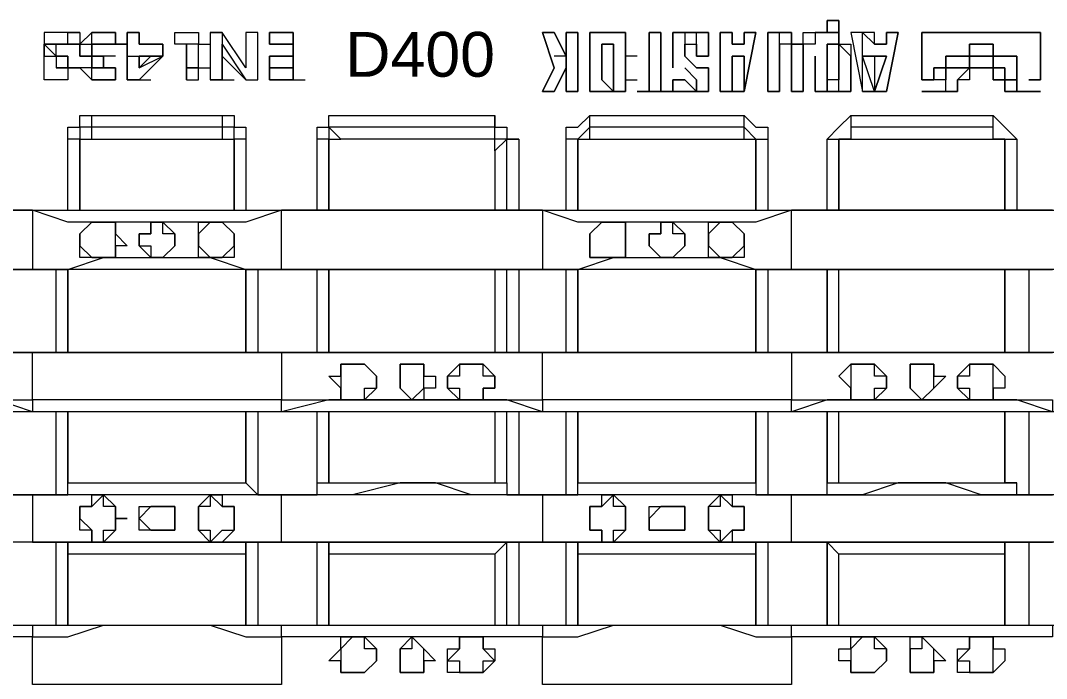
# Model space of a CAD drawing. Header units: millimetres. Extents: x 4241 to 6572, y 870 to 1291.
# Drawn here: x 4921.991 to 4925.653, y 918.179 to 920.528 of the extents above; entities that cross this region are included whole.
import ezdxf

# ---------------------------------------------------------------- set-up
doc = ezdxf.new("R2010")
doc.units = ezdxf.units.MM
doc.layers.add('PDF _Aquastok Объекты', color=7, linetype='Continuous')
doc.layers.add('PDF _Текст', color=7, linetype='Continuous')
doc.styles.add('PDF Arial', font='arial.ttf')

msp = doc.modelspace()

# ---------------------------------------------------------------- linework, layer by layer
at = {"layer": 'PDF _Aquastok Объекты', "lineweight": 20}
for points in [[(4924.8697, 920.4858), (4924.8697, 920.5281), (4924.8697, 920.4858)], [(4924.8697, 920.5281), (4924.912, 920.5281), (4924.8697, 920.5281)], [(4924.912, 920.5281), (4924.912, 920.4858), (4924.912, 920.5281)], [(4922.245, 920.3588), (4922.2873, 920.3588), (4922.245, 920.3588), (4922.2026, 920.3588), (4922.245, 920.3164), (4922.2873, 920.3164), (4922.3296, 920.3164), (4922.3296, 920.3588), (4922.3296, 920.3164), (4922.2873, 920.3164), (4922.245, 920.3164), (4922.245, 920.3588), (4922.245, 920.4011), (4922.2026, 920.4011), (4922.2026, 920.4434), (4922.245, 920.4434), (4922.245, 920.4858), (4922.2873, 920.4858), (4922.3296, 920.4858), (4922.3296, 920.4434), (4922.372, 920.4434), (4922.372, 920.4858), (4922.4143, 920.4858), (4922.4143, 920.4434), (4922.499, 920.4434), (4922.4143, 920.4434), (4922.4143, 920.4858), (4922.372, 920.4858), (4922.372, 920.4434), (4922.3296, 920.4434), (4922.3296, 920.4858), (4922.2873, 920.4858), (4922.245, 920.4858), (4922.2026, 920.4434), (4922.1603, 920.4434), (4922.1603, 920.4858), (4922.1179, 920.4858), (4922.0756, 920.4858), (4922.0756, 920.4434), (4922.0756, 920.4011), (4922.1179, 920.4011), (4922.1179, 920.4434)], [(4922.2026, 920.4858), (4922.2026, 920.4434), (4922.1603, 920.4434), (4922.2026, 920.4434), (4922.2026, 920.4011), (4922.245, 920.4011), (4922.245, 920.3588), (4922.2026, 920.3588), (4922.1603, 920.3588), (4922.1179, 920.3588), (4922.1603, 920.3588), (4922.1603, 920.3164), (4922.1179, 920.3164), (4922.0756, 920.3164), (4922.0756, 920.3588), (4922.0756, 920.4011), (4922.0756, 920.4434)], [(4922.1603, 920.4858), (4922.2026, 920.4858), (4922.1603, 920.4858), (4922.1179, 920.4858), (4922.0756, 920.4858), (4922.0756, 920.4434), (4922.1179, 920.4434), (4922.0756, 920.4434), (4922.1179, 920.4011), (4922.1603, 920.4011), (4922.1179, 920.4011), (4922.1179, 920.3588), (4922.1603, 920.3588), (4922.2026, 920.3588), (4922.1603, 920.3588), (4922.1603, 920.3164), (4922.1179, 920.3164), (4922.0756, 920.3164), (4922.0756, 920.3588), (4922.0756, 920.4011)], [(4922.4143, 920.4858), (4922.4143, 920.4858)], [(4922.5836, 920.4434), (4922.5413, 920.4434), (4922.5413, 920.4858), (4922.626, 920.4858), (4922.626, 920.4434), (4922.6683, 920.4434)], [(4922.7106, 920.4434), (4922.7106, 920.4011), (4922.7953, 920.3164), (4922.8376, 920.3164), (4922.8376, 920.4858), (4922.7953, 920.4858), (4922.7953, 920.3588), (4922.7106, 920.4858), (4922.6683, 920.4858), (4922.6683, 920.3164), (4922.7106, 920.3164), (4922.6683, 920.3164)], [(4922.6683, 920.4858), (4922.7106, 920.4858)], [(4922.88, 920.4858), (4922.88, 920.4434), (4922.88, 920.4858)], [(4922.9646, 920.3164), (4922.88, 920.3164), (4922.9646, 920.3164), (4922.9646, 920.4858), (4922.9646, 920.3164), (4923.007, 920.3164)], [(4923.896, 920.3588), (4923.8537, 920.4858), (4923.896, 920.3588)], [(4923.9383, 920.4011), (4923.896, 920.4858), (4923.9383, 920.4011), (4923.9383, 920.3588), (4923.9383, 920.4011), (4923.896, 920.4011)], [(4923.9383, 920.4858), (4923.9807, 920.4858), (4923.9383, 920.4858)], [(4923.9383, 920.4011), (4923.9383, 920.4858), (4923.9383, 920.4011)], [(4923.9807, 920.4858), (4923.9807, 920.2741), (4923.9807, 920.4858)], [(4924.2347, 920.4858), (4924.277, 920.4858), (4924.2347, 920.4858)], [(4924.2347, 920.2741), (4924.2347, 920.4858), (4924.2347, 920.2741)], [(4924.277, 920.4858), (4924.277, 920.2741), (4924.277, 920.4858)], [(4924.4887, 920.2741), (4924.4887, 920.4858), (4924.4887, 920.2741)], [(4924.531, 920.4858), (4924.531, 920.4434), (4924.531, 920.4858)], [(4924.5734, 920.4858), (4924.6157, 920.4858), (4924.5734, 920.4858)], [(4924.5734, 920.4434), (4924.5734, 920.4858), (4924.5734, 920.4434)], [(4925.0391, 920.4858), (4924.9544, 920.4858)], [(4925.1237, 920.4858), (4925.0814, 920.2741), (4925.1237, 920.4858)], [(4922.1179, 920.4434), (4922.1179, 920.4434)], [(4922.1179, 920.4434), (4922.1603, 920.4434), (4922.1179, 920.4434)], [(4922.3296, 920.4011), (4922.2873, 920.4011), (4922.245, 920.4011), (4922.245, 920.4434), (4922.2873, 920.4434), (4922.245, 920.4434), (4922.245, 920.4011), (4922.2873, 920.4011), (4922.2873, 920.3588), (4922.245, 920.3588), (4922.2873, 920.3588), (4922.2873, 920.4011)], [(4922.2873, 920.4434), (4922.3296, 920.4434), (4922.2873, 920.4434)], [(4922.2873, 920.4434), (4922.2873, 920.4434)], [(4922.372, 920.4434), (4922.372, 920.4434)], [(4922.372, 920.4434), (4922.372, 920.4011), (4922.372, 920.4434)], [(4922.499, 920.4011), (4922.499, 920.4434), (4922.499, 920.4011)], [(4922.88, 920.4434), (4922.9646, 920.4434), (4922.88, 920.4434)], [(4922.9646, 920.4434), (4922.9646, 920.4011), (4922.9646, 920.4434)], [(4924.0653, 920.4434), (4924.0653, 920.4434)], [(4924.0653, 920.4434), (4924.1077, 920.4434), (4924.0653, 920.4434)], [(4924.0653, 920.3164), (4924.0653, 920.4434), (4924.0653, 920.3164)], [(4924.1077, 920.4434), (4924.1077, 920.4434)], [(4924.1077, 920.4434), (4924.1077, 920.3164), (4924.1077, 920.4434)], [(4924.3617, 920.4434), (4924.3617, 920.4434)], [(4924.404, 920.4434), (4924.404, 920.4434)], [(4924.531, 920.4434), (4924.5734, 920.4434), (4924.531, 920.4434)], [(4924.7004, 920.4434), (4924.7004, 920.4434)], [(4924.7427, 920.4434), (4924.7427, 920.4434)], [(4924.8697, 920.4434), (4924.8697, 920.4434)], [(4924.8697, 920.4434), (4924.912, 920.4434), (4924.8697, 920.4434)], [(4924.8697, 920.3164), (4924.8697, 920.4434), (4924.8697, 920.3164)], [(4924.912, 920.4434), (4924.912, 920.4434)], [(4925.0391, 920.4434), (4925.0814, 920.4434), (4925.0391, 920.4434)], [(4925.2931, 920.2741), (4925.2931, 920.3164), (4925.2931, 920.3588), (4925.3354, 920.3588), (4925.3777, 920.3588), (4925.3777, 920.4011), (4925.4201, 920.4011), (4925.4624, 920.4011), (4925.4624, 920.3588), (4925.5047, 920.3588), (4925.5047, 920.3164), (4925.5471, 920.3164), (4925.5471, 920.2741), (4925.5471, 920.3164), (4925.5047, 920.3164), (4925.5047, 920.3588), (4925.4624, 920.3588), (4925.4624, 920.4011), (4925.4201, 920.4011), (4925.3777, 920.4011), (4925.3777, 920.3588), (4925.3354, 920.3588), (4925.2931, 920.3588), (4925.2931, 920.3164), (4925.2507, 920.3164), (4925.2084, 920.3164), (4925.2507, 920.3164), (4925.2507, 920.3588), (4925.2931, 920.3588), (4925.2931, 920.4011), (4925.3354, 920.4011), (4925.3777, 920.4011), (4925.3777, 920.4434), (4925.4201, 920.4434), (4925.4624, 920.4434), (4925.4624, 920.4011), (4925.5047, 920.4011), (4925.5471, 920.4011), (4925.5471, 920.3588), (4925.5471, 920.3164), (4925.5471, 920.3588), (4925.5471, 920.4011), (4925.5047, 920.4011), (4925.4624, 920.4011), (4925.4624, 920.4434), (4925.4201, 920.4434), (4925.3777, 920.4434), (4925.3777, 920.4011), (4925.3354, 920.4011), (4925.2931, 920.4011), (4925.2931, 920.3588), (4925.2507, 920.3588), (4925.2507, 920.3164)], [(4922.0756, 920.4011), (4922.0756, 920.4011)], [(4922.1179, 920.4011), (4922.1603, 920.4011), (4922.1603, 920.3588)], [(4922.1603, 920.3588), (4922.1603, 920.4011), (4922.1603, 920.3588)], [(4922.245, 920.4011), (4922.245, 920.4011)], [(4922.245, 920.4011), (4922.245, 920.4011)], [(4922.2873, 920.3588), (4922.2873, 920.4011), (4922.2873, 920.3588)], [(4922.2873, 920.4011), (4922.2873, 920.4011)], [(4922.372, 920.4011), (4922.372, 920.3164), (4922.372, 920.4011), (4922.4143, 920.4011)], [(4922.372, 920.4011), (4922.372, 920.4011)], [(4922.4143, 920.3588), (4922.4143, 920.4011), (4922.4143, 920.3588)], [(4922.4566, 920.4011), (4922.4143, 920.3588), (4922.499, 920.4011), (4922.4143, 920.3164), (4922.499, 920.4011)], [(4922.7106, 920.4011), (4922.7106, 920.3164), (4922.753, 920.3164)], [(4922.88, 920.4011), (4922.88, 920.3588), (4922.88, 920.4011)], [(4922.9646, 920.4011), (4922.88, 920.4011), (4922.9646, 920.4011)], [(4923.9383, 920.4011), (4923.9383, 920.4011)], [(4924.023, 920.4011), (4924.023, 920.4011)], [(4924.1924, 920.4011), (4924.15, 920.4011), (4924.15, 920.3164), (4924.1924, 920.3164)], [(4924.15, 920.3164), (4924.15, 920.4011)], [(4924.3617, 920.4011), (4924.3617, 920.4011)], [(4924.3617, 920.4011), (4924.3617, 920.4011)], [(4924.404, 920.4011), (4924.404, 920.4011)], [(4924.404, 920.4011), (4924.404, 920.4011)], [(4924.404, 920.4011), (4924.404, 920.4011)], [(4924.4464, 920.4011), (4924.4464, 920.4011)], [(4924.4464, 920.4011), (4924.4464, 920.4011)], [(4924.531, 920.2741), (4924.531, 920.4011), (4924.531, 920.2741)], [(4924.531, 920.4011), (4924.5734, 920.4011), (4924.531, 920.4011)], [(4924.5734, 920.4011), (4924.5734, 920.2741), (4924.5734, 920.4011)], [(4924.658, 920.4011), (4924.658, 920.4011)], [(4924.785, 920.4011), (4924.785, 920.4011)], [(4924.785, 920.4011), (4924.785, 920.2741), (4924.785, 920.4011)], [(4924.8274, 920.4011), (4924.8274, 920.4011)], [(4924.8274, 920.3164), (4924.8274, 920.4011), (4924.8274, 920.3164)], [(4924.9544, 920.4011), (4924.9544, 920.4011)], [(4925.0814, 920.2741), (4925.0391, 920.2741), (4925.0814, 920.4011), (4925.0391, 920.2741), (4924.9967, 920.4011)], [(4925.0391, 920.4011), (4925.0391, 920.2741)], [(4922.1179, 920.3588), (4922.1179, 920.3588)], [(4922.1179, 920.3588), (4922.1179, 920.3588)], [(4922.1179, 920.3588), (4922.1179, 920.3588)], [(4922.2873, 920.3588), (4922.2873, 920.3588)], [(4922.3296, 920.3588), (4922.2873, 920.3588), (4922.3296, 920.3588)], [(4922.2873, 920.3588), (4922.2873, 920.3588)], [(4922.3296, 920.3588), (4922.3296, 920.3588)], [(4922.5836, 920.3588), (4922.626, 920.3588), (4922.6683, 920.3588)], [(4922.626, 920.3588), (4922.626, 920.3588)], [(4922.626, 920.3588), (4922.626, 920.3588)], [(4922.7953, 920.3588), (4922.7953, 920.3588)], [(4922.88, 920.3588), (4922.9646, 920.3588), (4922.88, 920.3588)], [(4922.88, 920.3588), (4922.88, 920.3164), (4922.88, 920.3588)], [(4922.9646, 920.3588), (4922.88, 920.3588), (4922.9646, 920.3588)], [(4923.8537, 920.2741), (4923.896, 920.3588), (4923.8537, 920.2741)], [(4923.9383, 920.3588), (4923.896, 920.2741), (4923.9383, 920.3588)], [(4923.9383, 920.3588), (4923.9383, 920.3588)], [(4923.9383, 920.3164), (4923.9383, 920.3588), (4923.9383, 920.3164)], [(4924.3617, 920.3588), (4924.3617, 920.3588)], [(4924.404, 920.3164), (4924.3617, 920.3588), (4924.404, 920.3164)], [(4924.404, 920.3588), (4924.4464, 920.3588)], [(4922.372, 920.3164), (4922.4143, 920.3164), (4922.372, 920.3164)], [(4922.372, 920.3164), (4922.4143, 920.3164), (4922.4566, 920.3164)], [(4922.5836, 920.3164), (4922.5836, 920.3164)], [(4922.8376, 920.3164), (4922.8376, 920.3164)], [(4923.9383, 920.3164), (4923.9383, 920.3164)], [(4923.9383, 920.2741), (4923.9383, 920.3164), (4923.9383, 920.2741)], [(4924.023, 920.3164), (4924.023, 920.3164)], [(4924.0653, 920.3164), (4924.0653, 920.3164)], [(4924.1077, 920.3164), (4924.1077, 920.3164)], [(4924.3617, 920.3164), (4924.3617, 920.3164)], [(4924.3617, 920.3164), (4924.3617, 920.3164)], [(4924.3617, 920.3164), (4924.3617, 920.3164)], [(4924.404, 920.3164), (4924.404, 920.3164)], [(4924.8274, 920.3164), (4924.8274, 920.3164)], [(4924.8697, 920.3164), (4924.8697, 920.3164)], [(4924.912, 920.3164), (4924.912, 920.3164)], [(4924.9544, 920.3164), (4924.9544, 920.3164)], [(4925.5894, 920.3164), (4925.5894, 920.3164)], [(4925.6317, 920.3164), (4925.6317, 920.3164)], [(4923.896, 920.2741), (4923.8537, 920.2741), (4923.896, 920.2741)], [(4923.9807, 920.2741), (4923.9383, 920.2741), (4923.9807, 920.2741)], [(4924.1924, 920.2741), (4924.2347, 920.2741), (4924.1924, 920.2741)], [(4924.1924, 920.2741), (4924.1924, 920.2741)], [(4924.1924, 920.2741), (4924.1924, 920.2741)], [(4924.277, 920.2741), (4924.3194, 920.2741), (4924.277, 920.2741)], [(4924.3194, 920.2741), (4924.3194, 920.2741)], [(4924.5734, 920.2741), (4924.531, 920.2741), (4924.5734, 920.2741)], [(4925.0814, 920.2741), (4924.9967, 920.2741), (4925.0814, 920.2741)], [(4925.3354, 920.2741), (4925.2084, 920.2741), (4925.3354, 920.2741)], [(4925.2084, 920.2741), (4925.2931, 920.2741), (4925.2084, 920.2741)], [(4925.5471, 920.2741), (4925.6317, 920.2741), (4925.5471, 920.2741)], [(4925.6317, 920.2741), (4925.6317, 920.2741)], [(4922.1603, 919.8507), (4922.1603, 920.1047), (4922.1603, 920.1471), (4922.2026, 920.1471), (4922.2026, 920.1894), (4922.245, 920.1894), (4922.7106, 920.1894), (4922.753, 920.1894), (4922.753, 920.1471), (4922.7953, 920.1471), (4922.7953, 920.1047), (4922.7953, 919.8507)], [(4922.7106, 920.1894), (4922.7106, 920.1471), (4922.245, 920.1471), (4922.245, 920.1894)], [(4923.0493, 919.8507), (4923.0493, 920.1047), (4923.0493, 920.1471), (4923.0916, 920.1471), (4923.0916, 920.1894), (4923.6843, 920.1894), (4923.6843, 920.1471), (4923.7267, 920.1471), (4923.7267, 920.1047), (4923.769, 920.1047), (4923.769, 919.8507)], [(4923.6843, 920.1047), (4923.6843, 920.1471), (4923.0916, 920.1471), (4923.0916, 920.1894)], [(4923.769, 920.1047), (4923.7267, 920.1047), (4923.6843, 920.1047), (4923.6843, 920.1471), (4923.6843, 920.1894)], [(4923.9383, 919.8507), (4923.9383, 920.1047), (4923.9383, 920.1471), (4923.9807, 920.1471), (4924.023, 920.1894), (4924.5734, 920.1894), (4924.6157, 920.1471), (4924.658, 920.1471), (4924.658, 920.1047), (4924.658, 919.8507)], [(4924.5734, 920.1047), (4924.5734, 920.1471), (4924.023, 920.1471), (4924.023, 920.1894)], [(4924.6157, 920.0624), (4924.6157, 920.1047), (4924.5734, 920.1471), (4924.5734, 920.1894)], [(4924.8697, 919.8507), (4924.8697, 920.1047), (4924.912, 920.1471), (4924.9544, 920.1894), (4925.4624, 920.1894), (4925.5047, 920.1471), (4925.5471, 920.1047), (4925.5471, 919.8507)], [(4924.9544, 920.1894), (4924.9544, 920.1471), (4924.9544, 920.1047), (4924.912, 920.1047), (4924.912, 920.0624)], [(4925.5047, 920.0624), (4925.5047, 920.1047), (4925.4624, 920.1047), (4925.4624, 920.1471), (4925.4624, 920.1894)], [(4922.2026, 920.0624), (4922.2026, 920.1047), (4922.2026, 919.8507), (4922.2026, 920.0624), (4922.2026, 920.1047), (4922.245, 920.1047), (4922.245, 920.1471), (4922.2026, 920.1471), (4922.2026, 920.1047), (4922.1603, 920.1047)], [(4922.7953, 920.1047), (4922.753, 920.1047), (4922.753, 920.1471), (4922.7106, 920.1471), (4922.7106, 920.1047), (4922.753, 920.1047), (4922.753, 920.0624), (4922.753, 919.8507), (4922.753, 920.1047), (4922.753, 920.0624)], [(4923.0916, 920.0624), (4923.0916, 920.1047), (4923.0916, 919.8507), (4923.0916, 920.0624), (4923.0916, 920.1047), (4923.134, 920.1047), (4923.0916, 920.1471), (4923.0916, 920.1047), (4923.0493, 920.1047)], [(4923.9807, 920.0624), (4923.9807, 920.1047), (4923.9807, 919.8507), (4923.9807, 920.0624), (4923.9807, 920.1047), (4924.023, 920.1047), (4924.023, 920.1471), (4923.9807, 920.1047), (4923.9383, 920.1047)], [(4925.4624, 920.1047), (4925.4624, 920.1471), (4924.9544, 920.1471), (4924.9544, 920.1047)], [(4922.245, 920.1047), (4922.7106, 920.1047)], [(4923.7267, 919.8507), (4923.7267, 920.1047), (4923.6843, 920.0624), (4923.6843, 920.1047), (4923.134, 920.1047)], [(4924.023, 920.1047), (4924.5734, 920.1047), (4924.6157, 920.1047), (4924.6157, 920.0624), (4924.6157, 919.8507), (4924.6157, 920.1047), (4924.658, 920.1047)], [(4924.8697, 920.1047), (4924.912, 920.1047), (4924.912, 919.8507), (4924.912, 920.0624), (4924.912, 920.1047), (4924.9544, 920.1047), (4925.4624, 920.1047), (4925.5047, 920.1047), (4925.5047, 920.0624), (4925.5047, 919.8507), (4925.5047, 920.1047), (4925.5471, 920.1047)], [(4923.6843, 920.0624), (4923.6843, 919.8507)], [(4921.7793, 919.8507), (4922.1603, 919.8507), (4922.2026, 919.8507), (4922.753, 919.8507), (4922.7953, 919.8507), (4923.0493, 919.8507), (4923.0916, 919.8507), (4923.6843, 919.8507), (4923.7267, 919.8507), (4923.769, 919.8507), (4923.9383, 919.8507), (4923.9807, 919.8507), (4924.6157, 919.8507), (4924.658, 919.8507), (4924.8697, 919.8507), (4924.912, 919.8507), (4925.5047, 919.8507), (4925.5471, 919.8507), (4926.4361, 919.8507)], [(4922.0333, 919.8507), (4921.9486, 919.8507)], [(4921.9486, 919.8507), (4922.0333, 919.8507), (4922.0333, 919.6391), (4922.1603, 919.6391), (4922.2873, 919.6814), (4922.4143, 919.6814), (4922.5413, 919.6814), (4922.6683, 919.6814), (4922.7953, 919.6391), (4922.9223, 919.6391), (4922.9223, 919.8507), (4923.0493, 919.8507), (4923.1763, 919.8507), (4923.3457, 919.8507), (4923.4727, 919.8507), (4923.5997, 919.8507), (4923.7267, 919.8507), (4923.8537, 919.8507), (4923.9807, 919.8507), (4924.1077, 919.8507), (4924.2347, 919.8507), (4924.3617, 919.8507), (4924.4887, 919.8507), (4924.6157, 919.8507), (4924.7427, 919.8507), (4924.8697, 919.8507), (4924.9967, 919.8507), (4925.1237, 919.8507), (4925.2931, 919.8507), (4925.4201, 919.8507), (4925.5471, 919.8507), (4925.6741, 919.8507), (4925.5471, 919.8507), (4925.4201, 919.8507), (4925.2931, 919.8507), (4925.1237, 919.8507), (4924.9967, 919.8507), (4924.8697, 919.8507), (4924.7427, 919.8507)], [(4923.8537, 919.8507), (4923.7267, 919.8507), (4923.5997, 919.8507), (4923.4727, 919.8507), (4923.3457, 919.8507), (4923.1763, 919.8507), (4923.0493, 919.8507), (4922.9223, 919.8507)], [(4921.1019, 919.6391), (4921.2713, 919.6391), (4921.3559, 919.6391), (4921.5253, 919.6391), (4921.6523, 919.6391), (4921.7793, 919.6391), (4921.9063, 919.6391), (4922.0333, 919.6391)], [(4922.9223, 919.6391), (4922.7953, 919.6391), (4922.6683, 919.6391), (4922.5413, 919.6391), (4922.4143, 919.6391), (4922.2873, 919.6391), (4922.1603, 919.6391), (4922.0333, 919.6391), (4921.9063, 919.6391)], [(4925.7587, 919.6391), (4925.5894, 919.6391), (4925.5471, 919.6391), (4925.5047, 919.6391), (4924.912, 919.6391), (4924.8697, 919.6391), (4924.658, 919.6391), (4924.6157, 919.6391), (4923.9807, 919.6391), (4923.9383, 919.6391), (4923.769, 919.6391), (4923.7267, 919.6391), (4923.6843, 919.6391), (4923.0916, 919.6391), (4923.0493, 919.6391), (4922.8376, 919.6391), (4922.7953, 919.6391), (4922.1603, 919.6391), (4922.1179, 919.6391), (4921.9486, 919.6391)], [(4922.1179, 919.3427), (4922.1179, 919.6391)], [(4922.8376, 919.6391), (4922.8376, 919.3427)], [(4925.6741, 919.6391), (4925.5471, 919.6391), (4925.4201, 919.6391), (4925.2931, 919.6391), (4925.1237, 919.6391), (4924.9967, 919.6391), (4924.8697, 919.6391), (4924.7427, 919.6391), (4924.6157, 919.6391), (4924.4887, 919.6391), (4924.3617, 919.6391), (4924.2347, 919.6391), (4924.1077, 919.6391), (4923.9807, 919.6391), (4923.8537, 919.6391), (4923.7267, 919.6391), (4923.5997, 919.6391), (4923.4727, 919.6391), (4923.3457, 919.6391), (4923.1763, 919.6391), (4923.0493, 919.6391), (4922.9223, 919.6391), (4923.0493, 919.6391), (4923.1763, 919.6391), (4923.3457, 919.6391), (4923.4727, 919.6391), (4923.5997, 919.6391), (4923.7267, 919.6391), (4923.8537, 919.6391)], [(4923.0493, 919.3427), (4923.0493, 919.6391)], [(4923.6843, 919.6391), (4923.6843, 919.3427)], [(4923.7267, 919.3427), (4923.7267, 919.6391)], [(4923.769, 919.6391), (4923.769, 919.3427)], [(4923.9383, 919.3427), (4923.9383, 919.6391)], [(4924.658, 919.6391), (4924.658, 919.3427)], [(4924.7427, 919.6391), (4924.8697, 919.6391), (4924.9967, 919.6391), (4925.1237, 919.6391), (4925.2931, 919.6391), (4925.4201, 919.6391), (4925.5471, 919.6391), (4925.6741, 919.6391)], [(4924.8697, 919.3427), (4924.8697, 919.6391), (4924.8697, 919.3427)], [(4924.912, 919.3427), (4924.912, 919.6391)], [(4926.7324, 919.3427), (4926.6901, 919.3427), (4926.4784, 919.3427), (4926.4361, 919.3427), (4925.8011, 919.3427), (4925.7587, 919.3427), (4925.5894, 919.3427), (4925.5471, 919.3427), (4925.5047, 919.3427), (4925.5047, 919.6391), (4925.5047, 919.3427)], [(4925.5894, 919.6391), (4925.5894, 919.3427)], [(4922.9223, 919.3427), (4923.0916, 919.3427), (4923.1763, 919.3427), (4923.3457, 919.3427), (4923.4727, 919.3427), (4923.5997, 919.3427), (4923.7267, 919.3427), (4923.8537, 919.3427), (4923.9807, 919.3427), (4924.1077, 919.3427), (4924.2347, 919.3427), (4924.3617, 919.3427), (4924.4887, 919.3427), (4924.6157, 919.3427), (4924.7427, 919.3427), (4924.7427, 919.1734), (4924.6157, 919.1734), (4924.4887, 919.1734), (4924.3617, 919.1734), (4924.2347, 919.1734), (4924.1077, 919.1734), (4923.9807, 919.1734), (4923.8537, 919.1734), (4923.8537, 919.3427), (4923.7267, 919.3427), (4923.5997, 919.3427), (4923.4727, 919.3427), (4923.3457, 919.3427), (4923.1763, 919.3427), (4923.0493, 919.3427), (4922.9223, 919.3427), (4922.9223, 919.1734), (4922.7953, 919.1734), (4922.6683, 919.1734), (4922.5413, 919.1734), (4922.4143, 919.1734), (4922.2873, 919.1734), (4922.1603, 919.1734), (4922.0333, 919.1734), (4922.0333, 919.131), (4921.9063, 919.1734)], [(4921.9063, 919.3427), (4922.0333, 919.3427), (4922.1603, 919.3427), (4922.2873, 919.3427), (4922.4143, 919.3427), (4922.5413, 919.3427), (4922.6683, 919.3427), (4922.7953, 919.3427), (4922.9223, 919.3427), (4922.7953, 919.3427), (4922.6683, 919.3427), (4922.5413, 919.3427), (4922.4143, 919.3427), (4922.2873, 919.3427), (4922.1603, 919.3427), (4922.0333, 919.3427)], [(4921.9486, 919.3427), (4922.1179, 919.3427), (4922.1603, 919.3427), (4922.7953, 919.3427), (4922.8376, 919.3427), (4923.0493, 919.3427), (4923.0916, 919.3427), (4923.6843, 919.3427), (4923.7267, 919.3427), (4923.769, 919.3427), (4923.9383, 919.3427), (4923.9807, 919.3427), (4924.6157, 919.3427), (4924.658, 919.3427), (4924.8697, 919.3427), (4924.912, 919.3427), (4925.5047, 919.3427), (4925.5471, 919.3427)], [(4924.7427, 919.3427), (4924.6157, 919.3427), (4924.4887, 919.3427), (4924.3617, 919.3427), (4924.2347, 919.3427), (4924.1077, 919.3427), (4923.9807, 919.3427), (4923.8537, 919.3427)], [(4925.7587, 919.131), (4925.5894, 919.131), (4925.5471, 919.131), (4925.5047, 919.131), (4924.912, 919.131), (4924.8697, 919.131), (4924.658, 919.131), (4924.6157, 919.131), (4923.9807, 919.131), (4923.9383, 919.131), (4923.769, 919.131), (4923.7267, 919.131), (4923.6843, 919.131), (4923.0916, 919.131), (4923.0493, 919.131), (4922.8376, 919.131), (4922.7953, 919.131), (4922.1603, 919.131), (4922.1179, 919.131), (4921.9486, 919.131)], [(4922.9223, 919.131), (4922.7953, 919.131), (4922.6683, 919.131), (4922.5413, 919.131), (4922.4143, 919.131), (4922.2873, 919.131), (4922.1603, 919.131), (4922.0333, 919.131)], [(4922.1179, 918.8347), (4922.1179, 919.131)], [(4922.8376, 919.131), (4922.8376, 918.8347)], [(4923.0493, 918.8347), (4923.0493, 919.131)], [(4923.6843, 919.131), (4923.6843, 918.877)], [(4923.7267, 918.877), (4923.7267, 919.131)], [(4923.769, 919.131), (4923.769, 918.8347)], [(4924.7427, 919.131), (4924.6157, 919.131), (4924.4887, 919.131), (4924.3617, 919.131), (4924.2347, 919.131), (4924.1077, 919.131), (4923.9807, 919.131), (4923.8537, 919.131)], [(4923.9383, 918.8347), (4923.9383, 919.131)], [(4924.658, 919.131), (4924.658, 918.8347)], [(4924.8697, 918.8347), (4924.8697, 919.131), (4924.8697, 918.877)], [(4924.912, 918.877), (4924.912, 919.131)], [(4926.7324, 918.877), (4926.6901, 918.877), (4926.6901, 918.8347), (4926.4784, 918.8347), (4926.4361, 918.8347), (4926.4361, 918.877), (4925.8011, 918.877), (4925.8011, 918.8347), (4925.7587, 918.8347), (4925.5894, 918.8347), (4925.5471, 918.8347), (4925.5471, 918.877), (4925.5047, 918.877), (4925.5047, 919.131), (4925.5047, 918.877)], [(4925.5894, 919.131), (4925.5894, 918.8347)], [(4922.0333, 918.6654), (4921.9063, 918.6654), (4921.7793, 918.6654), (4921.6523, 918.6654), (4921.5253, 918.6654), (4921.3559, 918.6654), (4921.2713, 918.6654), (4921.1019, 918.6654), (4921.1019, 918.8347), (4921.2289, 918.8347), (4921.3559, 918.8347), (4921.5253, 918.877), (4921.6523, 918.877), (4921.7793, 918.8347), (4921.9063, 918.8347), (4922.0333, 918.8347)], [(4924.7427, 918.8347), (4924.8697, 918.8347), (4924.9967, 918.8347), (4925.1237, 918.8347), (4925.2931, 918.8347), (4925.4201, 918.8347), (4925.5471, 918.8347), (4925.6741, 918.8347), (4925.5471, 918.8347), (4925.4201, 918.8347), (4925.2931, 918.877), (4925.1237, 918.877), (4924.9967, 918.8347), (4924.8697, 918.8347), (4924.7427, 918.8347), (4924.6157, 918.8347), (4924.4887, 918.8347), (4924.3617, 918.8347), (4924.2347, 918.8347), (4924.1077, 918.8347), (4923.9807, 918.8347), (4923.8537, 918.8347), (4923.7267, 918.8347), (4923.5997, 918.8347), (4923.4727, 918.877), (4923.3457, 918.877), (4923.1763, 918.8347), (4923.0493, 918.8347), (4922.9223, 918.8347), (4922.7953, 918.8347), (4922.6683, 918.8347), (4922.5413, 918.8347), (4922.4143, 918.8347), (4922.2873, 918.8347), (4922.1603, 918.8347), (4922.0333, 918.8347), (4921.9063, 918.8347)], [(4921.9486, 918.8347), (4922.1179, 918.8347), (4922.1603, 918.8347), (4922.1603, 918.877), (4922.7953, 918.877), (4922.8376, 918.8347), (4923.0493, 918.8347), (4923.0493, 918.877), (4923.0916, 918.877), (4923.6843, 918.877), (4923.7267, 918.877), (4923.7267, 918.8347), (4923.769, 918.8347), (4923.9383, 918.8347), (4923.9807, 918.8347), (4923.9807, 918.877), (4924.6157, 918.877), (4924.6157, 918.8347), (4924.658, 918.8347), (4924.8697, 918.8347), (4924.8697, 918.877), (4924.912, 918.877), (4925.5047, 918.877), (4925.5471, 918.877)], [(4923.8537, 918.8347), (4923.7267, 918.8347), (4923.5997, 918.8347), (4923.4727, 918.8347), (4923.3457, 918.8347), (4923.1763, 918.8347), (4923.0493, 918.8347), (4922.9223, 918.8347)], [(4922.9223, 918.6654), (4922.7953, 918.6654), (4922.6683, 918.6654), (4922.5413, 918.6654), (4922.4143, 918.6654), (4922.2873, 918.6654), (4922.1603, 918.6654), (4922.0333, 918.6654), (4921.9063, 918.6654), (4921.7793, 918.6654), (4921.6523, 918.6654), (4921.5253, 918.6654), (4921.3559, 918.6654), (4921.2289, 918.6654), (4921.1019, 918.6654)], [(4925.7587, 918.6654), (4925.5894, 918.6654), (4925.5471, 918.6654), (4925.5047, 918.6654), (4925.5047, 918.623), (4924.912, 918.623), (4924.8697, 918.6654), (4924.658, 918.6654), (4924.6157, 918.6654), (4924.6157, 918.623), (4923.9807, 918.623), (4923.9807, 918.6654), (4923.9383, 918.6654), (4923.769, 918.6654), (4923.7267, 918.6654), (4923.6843, 918.623), (4923.0916, 918.623), (4923.0916, 918.6654), (4923.0493, 918.6654), (4922.8376, 918.6654), (4922.7953, 918.6654), (4922.7953, 918.623), (4922.1603, 918.623), (4922.1603, 918.6654), (4922.1179, 918.6654), (4921.9486, 918.6654)], [(4922.1179, 918.369), (4922.1179, 918.6654)], [(4922.1603, 918.6654), (4922.1603, 918.369), (4922.1603, 918.623)], [(4922.7953, 918.623), (4922.7953, 918.369), (4922.7953, 918.6654)], [(4922.8376, 918.6654), (4922.8376, 918.369)], [(4925.6741, 918.6654), (4925.5471, 918.6654), (4925.4201, 918.6654), (4925.2931, 918.6654), (4925.1237, 918.6654), (4924.9967, 918.6654), (4924.8697, 918.6654), (4924.7427, 918.6654), (4924.6157, 918.6654), (4924.4887, 918.6654), (4924.3617, 918.6654), (4924.2347, 918.6654), (4924.1077, 918.6654), (4923.9807, 918.6654), (4923.8537, 918.6654), (4923.7267, 918.6654), (4923.5997, 918.6654), (4923.4727, 918.6654), (4923.3457, 918.6654), (4923.1763, 918.6654), (4923.0493, 918.6654), (4922.9223, 918.6654), (4923.0493, 918.6654), (4923.1763, 918.6654), (4923.3457, 918.6654), (4923.4727, 918.6654), (4923.5997, 918.6654), (4923.7267, 918.6654), (4923.8537, 918.6654)], [(4923.0493, 918.369), (4923.0493, 918.6654)], [(4923.0916, 918.6654), (4923.0916, 918.369), (4923.0916, 918.623)], [(4923.7267, 918.369), (4923.7267, 918.6654)], [(4923.769, 918.6654), (4923.769, 918.369)], [(4923.9383, 918.369), (4923.9383, 918.6654)], [(4923.9807, 918.6654), (4923.9807, 918.369), (4923.9807, 918.623)], [(4924.6157, 918.623), (4924.6157, 918.369), (4924.6157, 918.6654)], [(4924.658, 918.6654), (4924.658, 918.369)], [(4924.7427, 918.6654), (4924.8697, 918.6654), (4924.9967, 918.6654), (4925.1237, 918.6654), (4925.2931, 918.6654), (4925.4201, 918.6654), (4925.5471, 918.6654), (4925.6741, 918.6654)], [(4924.8697, 918.369), (4924.8697, 918.6654), (4924.8697, 918.369)], [(4925.5047, 918.623), (4925.5047, 918.369), (4925.5047, 918.6654)], [(4925.5894, 918.6654), (4925.5894, 918.369)], [(4923.6843, 918.623), (4923.6843, 918.369)], [(4924.912, 918.369), (4924.912, 918.623)], [(4921.9486, 918.369), (4922.1179, 918.369), (4922.1603, 918.369), (4922.7953, 918.369), (4922.8376, 918.369), (4923.0493, 918.369), (4923.0916, 918.369), (4923.6843, 918.369), (4923.7267, 918.369), (4923.769, 918.369), (4923.9383, 918.369), (4923.9807, 918.369), (4924.6157, 918.369), (4924.658, 918.369), (4924.8697, 918.369), (4924.912, 918.369), (4925.5047, 918.369), (4925.5471, 918.369), (4925.5894, 918.369), (4925.7587, 918.369)], [(4922.0333, 918.369), (4922.1603, 918.369), (4922.2873, 918.369), (4922.4143, 918.369), (4922.5413, 918.369), (4922.6683, 918.369), (4922.7953, 918.369), (4922.9223, 918.369)], [(4923.8537, 918.369), (4923.9807, 918.369), (4924.1077, 918.369), (4924.2347, 918.369), (4924.3617, 918.369), (4924.4887, 918.369), (4924.6157, 918.369), (4924.7427, 918.369)]]:
    msp.add_lwpolyline(points, dxfattribs=at)
for points in [[(4922.626, 920.3588), (4922.626, 920.4434), (4922.5836, 920.4434), (4922.5836, 920.3164), (4922.5836, 920.4434), (4922.5413, 920.4434), (4922.5413, 920.4858), (4922.626, 920.4858), (4922.626, 920.4434), (4922.5836, 920.4434), (4922.5836, 920.3588)], [(4922.7106, 920.4858), (4922.7106, 920.3164), (4922.7106, 920.4434), (4922.7953, 920.3164), (4922.8376, 920.3164), (4922.8376, 920.4858), (4922.7953, 920.4858), (4922.7953, 920.3588)], [(4922.9646, 920.4858), (4922.88, 920.4858)], [(4923.8537, 920.4858), (4923.896, 920.4858)], [(4924.023, 920.3164), (4924.023, 920.4011), (4924.023, 920.4434), (4924.023, 920.4858), (4924.0653, 920.4858), (4924.1077, 920.4858), (4924.15, 920.4858), (4924.15, 920.4434), (4924.15, 920.4011), (4924.15, 920.4434), (4924.15, 920.4858), (4924.1077, 920.4858), (4924.0653, 920.4858), (4924.023, 920.4858), (4924.023, 920.4434), (4924.023, 920.4011)], [(4924.3194, 920.3588), (4924.3194, 920.4011), (4924.3194, 920.4434), (4924.3194, 920.4858), (4924.3617, 920.4858), (4924.404, 920.4858), (4924.3617, 920.4858), (4924.3194, 920.4858), (4924.3194, 920.4434), (4924.3194, 920.4011)], [(4924.404, 920.4011), (4924.404, 920.4434), (4924.404, 920.4858), (4924.3617, 920.4858), (4924.3617, 920.4434), (4924.3617, 920.4011), (4924.3617, 920.4434), (4924.404, 920.4434)], [(4924.4464, 920.4011), (4924.404, 920.4011), (4924.4464, 920.4011), (4924.4464, 920.4434), (4924.4464, 920.4858), (4924.404, 920.4858), (4924.4464, 920.4858), (4924.4464, 920.4434)], [(4924.4887, 920.4858), (4924.531, 920.4858)], [(4924.5734, 920.2741), (4924.4887, 920.2741), (4924.5734, 920.2741), (4924.6157, 920.4858)], [(4924.658, 920.2741), (4924.658, 920.4011), (4924.658, 920.4434), (4924.658, 920.4858), (4924.7004, 920.4858), (4924.7427, 920.4858), (4924.7427, 920.4434), (4924.785, 920.4434), (4924.785, 920.4011), (4924.785, 920.4434), (4924.7427, 920.4434), (4924.7427, 920.4858), (4924.7004, 920.4858), (4924.658, 920.4858), (4924.658, 920.4434), (4924.658, 920.4011)], [(4924.658, 920.2741), (4924.7004, 920.2741), (4924.7004, 920.4434), (4924.7004, 920.4858), (4924.7427, 920.4858), (4924.7427, 920.4434), (4924.7427, 920.2741), (4924.785, 920.2741), (4924.7427, 920.2741), (4924.7427, 920.4434), (4924.7004, 920.4434), (4924.7004, 920.2741)], [(4924.785, 920.4011), (4924.785, 920.4434), (4924.785, 920.4858), (4924.8274, 920.4858), (4924.8697, 920.4858), (4924.8274, 920.4858), (4924.8274, 920.4434), (4924.785, 920.4434)], [(4924.9544, 920.4011), (4924.9544, 920.3164), (4924.9544, 920.4011), (4924.912, 920.4434), (4924.912, 920.4858), (4924.8697, 920.4858), (4924.912, 920.4858), (4924.912, 920.4434), (4924.9544, 920.4434)], [(4924.9967, 920.2741), (4924.9967, 920.4858), (4924.9544, 920.4858)], [(4925.0391, 920.4434), (4925.0391, 920.4858), (4924.9967, 920.4858)], [(4925.0814, 920.4434), (4925.0814, 920.4858), (4925.1237, 920.4858), (4925.0814, 920.4858)], [(4925.2084, 920.4858), (4925.6317, 920.4858), (4925.6317, 920.3164), (4925.5894, 920.3164), (4925.6317, 920.3164), (4925.6317, 920.4858), (4925.2084, 920.4858), (4925.2084, 920.3164)], [(4924.912, 920.4434), (4924.912, 920.3164), (4924.8697, 920.3164), (4924.8697, 920.2741), (4924.8697, 920.3164), (4924.8697, 920.2741), (4924.912, 920.2741), (4924.912, 920.3164)], [(4922.4143, 920.4011), (4922.4566, 920.4011), (4922.499, 920.4011)], [(4924.3617, 920.4011), (4924.404, 920.3588), (4924.4464, 920.3588), (4924.4464, 920.3164), (4924.4464, 920.2741), (4924.404, 920.2741), (4924.4464, 920.2741), (4924.4464, 920.3164), (4924.4464, 920.3588), (4924.404, 920.3588)], [(4925.0391, 920.4011), (4925.0814, 920.4011), (4924.9967, 920.4011)], [(4922.5836, 920.3164), (4922.626, 920.3164), (4922.626, 920.3588), (4922.5836, 920.3588)], [(4925.6317, 920.2741), (4925.5047, 920.2741), (4925.5047, 920.3164), (4925.4624, 920.3164), (4925.4624, 920.3588), (4925.4201, 920.3588), (4925.3777, 920.3588), (4925.3777, 920.3164), (4925.3354, 920.3164), (4925.3354, 920.2741), (4925.3354, 920.3164), (4925.3777, 920.3588), (4925.4201, 920.3588), (4925.4624, 920.3588), (4925.4624, 920.3164), (4925.5047, 920.3164), (4925.5047, 920.2741)], [(4924.15, 920.3164), (4924.15, 920.2741), (4924.1077, 920.2741), (4924.0653, 920.2741), (4924.023, 920.2741), (4924.023, 920.3164), (4924.023, 920.2741), (4924.0653, 920.2741), (4924.1077, 920.2741), (4924.15, 920.2741)], [(4924.1077, 920.3164), (4924.1077, 920.2741), (4924.0653, 920.3164), (4924.1077, 920.2741)], [(4924.404, 920.2741), (4924.3617, 920.2741), (4924.3194, 920.2741), (4924.3194, 920.3164), (4924.3194, 920.2741), (4924.3617, 920.2741)], [(4924.3194, 920.3164), (4924.3617, 920.3164)], [(4924.3617, 920.3164), (4924.404, 920.2741), (4924.404, 920.3164), (4924.404, 920.2741)], [(4924.9544, 920.3164), (4924.9544, 920.2741), (4924.912, 920.2741), (4924.8697, 920.2741), (4924.8274, 920.2741), (4924.8274, 920.3164), (4924.8274, 920.2741), (4924.8697, 920.2741), (4924.912, 920.2741), (4924.9544, 920.2741)], [(4924.1924, 920.2741), (4924.3194, 920.2741), (4924.277, 920.2741)], [(4922.9223, 919.8507), (4922.7953, 919.8084), (4922.6683, 919.8084), (4922.5413, 919.8084), (4922.4143, 919.8084), (4922.2873, 919.8084), (4922.1603, 919.8084), (4922.0333, 919.8507), (4922.1603, 919.8507), (4922.2873, 919.8507), (4922.4143, 919.8507), (4922.5413, 919.8507), (4922.6683, 919.8507), (4922.7953, 919.8507)], [(4924.7427, 919.8507), (4924.6157, 919.8084), (4924.4887, 919.8084), (4924.3617, 919.8084), (4924.2347, 919.8084), (4924.1077, 919.8084), (4923.9807, 919.8084), (4923.8537, 919.8507), (4923.8537, 919.6391), (4923.9807, 919.6391), (4924.1077, 919.6814), (4924.2347, 919.6814), (4924.3617, 919.6814), (4924.4887, 919.6814), (4924.6157, 919.6391), (4924.7427, 919.6391)], [(4922.3296, 919.7237), (4922.3296, 919.7661), (4922.3296, 919.8084), (4922.2873, 919.8084), (4922.245, 919.8084), (4922.2026, 919.7661), (4922.2026, 919.7237), (4922.245, 919.6814), (4922.2873, 919.6814), (4922.3296, 919.6814)], [(4922.372, 919.7237), (4922.3296, 919.7237), (4922.3296, 919.6814), (4922.2873, 919.6814), (4922.245, 919.6814), (4922.2026, 919.6814), (4922.2026, 919.7237), (4922.2026, 919.7661), (4922.245, 919.8084), (4922.2873, 919.8084), (4922.3296, 919.8084), (4922.3296, 919.7661)], [(4922.4143, 919.7237), (4922.4566, 919.7237), (4922.4566, 919.6814), (4922.499, 919.6814), (4922.5413, 919.7237), (4922.5413, 919.7661), (4922.499, 919.7661), (4922.499, 919.8084), (4922.4566, 919.8084), (4922.4566, 919.7661), (4922.4143, 919.7661)], [(4922.4143, 919.7237), (4922.4143, 919.7661), (4922.4566, 919.7661), (4922.4566, 919.8084), (4922.499, 919.8084), (4922.5413, 919.7661), (4922.5413, 919.7237), (4922.499, 919.6814), (4922.4566, 919.6814)], [(4922.626, 919.7237), (4922.6683, 919.6814), (4922.7106, 919.6814), (4922.753, 919.7237), (4922.753, 919.7661), (4922.7106, 919.8084), (4922.6683, 919.8084), (4922.626, 919.7661)], [(4922.626, 919.7237), (4922.626, 919.7661), (4922.626, 919.8084), (4922.6683, 919.8084), (4922.7106, 919.8084), (4922.753, 919.7661), (4922.753, 919.7237), (4922.753, 919.6814), (4922.7106, 919.6814), (4922.6683, 919.6814), (4922.626, 919.6814)], [(4924.15, 919.7237), (4924.15, 919.7661), (4924.15, 919.8084), (4924.1077, 919.8084), (4924.0653, 919.8084), (4924.023, 919.7661), (4924.023, 919.7237), (4924.023, 919.6814), (4924.0653, 919.6814), (4924.1077, 919.6814), (4924.15, 919.6814)], [(4924.15, 919.7237), (4924.15, 919.6814), (4924.1077, 919.6814), (4924.0653, 919.6814), (4924.023, 919.6814), (4924.023, 919.7237), (4924.023, 919.7661), (4924.0653, 919.8084), (4924.1077, 919.8084), (4924.15, 919.8084), (4924.15, 919.7661)], [(4924.2347, 919.7237), (4924.277, 919.6814), (4924.3194, 919.6814), (4924.3617, 919.7237), (4924.3617, 919.7661), (4924.3194, 919.7661), (4924.3194, 919.8084), (4924.277, 919.8084), (4924.277, 919.7661), (4924.2347, 919.7661)], [(4924.2347, 919.7237), (4924.2347, 919.7661), (4924.277, 919.7661), (4924.277, 919.8084), (4924.3194, 919.8084), (4924.3617, 919.7661), (4924.3617, 919.7237), (4924.3194, 919.6814), (4924.277, 919.6814)], [(4924.4464, 919.7237), (4924.4887, 919.6814), (4924.531, 919.6814), (4924.5734, 919.7237), (4924.5734, 919.7661), (4924.531, 919.8084), (4924.4887, 919.8084), (4924.4464, 919.7661)], [(4924.4464, 919.7237), (4924.4464, 919.7661), (4924.4464, 919.8084), (4924.4887, 919.8084), (4924.531, 919.8084), (4924.5734, 919.7661), (4924.5734, 919.7237), (4924.5734, 919.6814), (4924.531, 919.6814), (4924.4887, 919.6814), (4924.4464, 919.6814)], [(4922.1603, 919.6391), (4922.1603, 919.3427)], [(4922.7953, 919.3427), (4922.7953, 919.6391)], [(4923.0916, 919.6391), (4923.0916, 919.3427)], [(4923.9807, 919.6391), (4923.9807, 919.3427)], [(4924.6157, 919.3427), (4924.6157, 919.6391)], [(4922.0333, 919.3427), (4921.9063, 919.3427), (4921.7793, 919.3427), (4921.6523, 919.3427), (4921.5253, 919.3427), (4921.3559, 919.3427), (4921.2713, 919.3427), (4921.1019, 919.3427), (4921.1019, 919.1734), (4921.2713, 919.1734), (4921.3559, 919.1734), (4921.5253, 919.1734), (4921.6523, 919.1734), (4921.7793, 919.1734), (4921.9063, 919.1734), (4922.0333, 919.1734)], [(4925.6741, 919.3427), (4925.5471, 919.3427), (4925.4201, 919.3427), (4925.2931, 919.3427), (4925.1237, 919.3427), (4924.9967, 919.3427), (4924.8697, 919.3427), (4924.7427, 919.3427), (4924.8697, 919.3427), (4924.9967, 919.3427), (4925.1237, 919.3427), (4925.2931, 919.3427), (4925.4201, 919.3427), (4925.5471, 919.3427)], [(4923.261, 919.258), (4923.261, 919.2157), (4923.2187, 919.1734), (4923.1763, 919.1734), (4923.134, 919.1734), (4923.134, 919.2157), (4923.0916, 919.258), (4923.134, 919.258), (4923.134, 919.3004), (4923.1763, 919.3004), (4923.2187, 919.3004)], [(4923.261, 919.258), (4923.2187, 919.3004), (4923.1763, 919.3004), (4923.134, 919.3004), (4923.134, 919.258), (4923.134, 919.2157), (4923.134, 919.1734), (4923.1763, 919.1734), (4923.2187, 919.1734), (4923.2187, 919.2157), (4923.261, 919.2157)], [(4923.3457, 919.258), (4923.3457, 919.2157), (4923.388, 919.1734), (4923.4303, 919.2157), (4923.4303, 919.258), (4923.4303, 919.3004), (4923.388, 919.3004), (4923.3457, 919.3004)], [(4923.3457, 919.258), (4923.3457, 919.3004), (4923.388, 919.3004), (4923.4303, 919.3004), (4923.4303, 919.258), (4923.4727, 919.258), (4923.4727, 919.2157), (4923.4303, 919.2157), (4923.4303, 919.1734), (4923.388, 919.1734), (4923.3457, 919.2157)], [(4923.515, 919.258), (4923.515, 919.2157), (4923.5573, 919.2157), (4923.5573, 919.1734), (4923.5997, 919.1734), (4923.642, 919.1734), (4923.642, 919.2157), (4923.6843, 919.2157), (4923.6843, 919.258), (4923.642, 919.258), (4923.642, 919.3004), (4923.5997, 919.3004), (4923.5573, 919.3004), (4923.5573, 919.258)], [(4923.515, 919.258), (4923.5573, 919.3004), (4923.5997, 919.3004), (4923.642, 919.3004), (4923.6843, 919.258), (4923.6843, 919.2157), (4923.642, 919.2157), (4923.642, 919.1734), (4923.5997, 919.1734), (4923.5573, 919.1734), (4923.515, 919.2157)], [(4925.0814, 919.258), (4925.0814, 919.2157), (4925.0391, 919.1734), (4924.9967, 919.1734), (4924.9544, 919.1734), (4924.9544, 919.2157), (4924.912, 919.258), (4924.9544, 919.3004), (4924.9967, 919.3004), (4925.0391, 919.3004)], [(4925.0814, 919.258), (4925.0391, 919.258), (4925.0391, 919.3004), (4924.9967, 919.3004), (4924.9544, 919.3004), (4924.9544, 919.258), (4924.9544, 919.2157), (4924.9544, 919.1734), (4924.9967, 919.1734), (4925.0391, 919.1734), (4925.0391, 919.2157), (4925.0814, 919.2157)], [(4925.1661, 919.258), (4925.1661, 919.2157), (4925.2084, 919.1734), (4925.2507, 919.2157), (4925.2507, 919.258), (4925.2507, 919.3004), (4925.2084, 919.3004), (4925.1661, 919.3004)], [(4925.1661, 919.258), (4925.1661, 919.3004), (4925.2084, 919.3004), (4925.2507, 919.3004), (4925.2507, 919.258), (4925.2931, 919.258), (4925.2507, 919.2157), (4925.2084, 919.1734), (4925.1661, 919.2157)], [(4925.3354, 919.258), (4925.3354, 919.2157), (4925.3777, 919.2157), (4925.3777, 919.1734), (4925.4201, 919.1734), (4925.4624, 919.1734), (4925.4624, 919.2157), (4925.4624, 919.258), (4925.4624, 919.3004), (4925.4201, 919.3004), (4925.3777, 919.3004), (4925.3777, 919.258)], [(4925.3354, 919.258), (4925.3777, 919.3004), (4925.4201, 919.3004), (4925.4624, 919.3004), (4925.5047, 919.258), (4925.5047, 919.2157), (4925.4624, 919.2157), (4925.4624, 919.1734), (4925.4201, 919.1734), (4925.3777, 919.1734), (4925.3354, 919.2157)], [(4922.9223, 919.131), (4922.9223, 919.1734), (4923.0493, 919.1734), (4923.1763, 919.1734), (4923.3457, 919.1734), (4923.4727, 919.1734), (4923.5997, 919.1734), (4923.7267, 919.1734), (4923.8537, 919.1734), (4923.8537, 919.131), (4923.7267, 919.1734), (4923.5997, 919.1734), (4923.4727, 919.1734), (4923.3457, 919.1734), (4923.1763, 919.1734), (4923.0916, 919.1734)], [(4924.7427, 919.131), (4924.7427, 919.1734), (4924.8697, 919.1734), (4924.9967, 919.1734), (4925.1237, 919.1734), (4925.2931, 919.1734), (4925.4201, 919.1734), (4925.5471, 919.1734), (4925.6741, 919.1734), (4925.6741, 919.131), (4925.5471, 919.1734), (4925.4201, 919.1734), (4925.2931, 919.1734), (4925.1237, 919.1734), (4924.9967, 919.1734), (4924.8697, 919.1734)], [(4922.1603, 919.131), (4922.1603, 918.877)], [(4922.7953, 918.877), (4922.7953, 919.131)], [(4923.0916, 919.131), (4923.0916, 918.877)], [(4923.9807, 919.131), (4923.9807, 918.877)], [(4924.6157, 918.877), (4924.6157, 919.131)], [(4922.9223, 918.8347), (4922.7953, 918.8347), (4922.6683, 918.8347), (4922.5413, 918.8347), (4922.4143, 918.8347), (4922.2873, 918.8347), (4922.1603, 918.8347), (4922.0333, 918.8347), (4922.0333, 918.6654), (4922.1603, 918.6654), (4922.2873, 918.6654), (4922.4143, 918.6654), (4922.5413, 918.6654), (4922.6683, 918.6654), (4922.7953, 918.6654), (4922.9223, 918.6654)], [(4922.3296, 918.75), (4922.3296, 918.7924), (4922.2873, 918.7924), (4922.2873, 918.8347), (4922.245, 918.7924), (4922.2026, 918.7924), (4922.2026, 918.75), (4922.245, 918.7077), (4922.245, 918.6654), (4922.2873, 918.6654), (4922.2873, 918.7077), (4922.3296, 918.7077)], [(4922.372, 918.75), (4922.3296, 918.75), (4922.3296, 918.7077), (4922.2873, 918.6654), (4922.245, 918.6654), (4922.245, 918.7077), (4922.2026, 918.7077), (4922.2026, 918.75), (4922.2026, 918.7924), (4922.245, 918.7924), (4922.245, 918.8347), (4922.2873, 918.8347), (4922.3296, 918.7924), (4922.3296, 918.75)], [(4922.626, 918.75), (4922.626, 918.7077), (4922.6683, 918.7077), (4922.6683, 918.6654), (4922.7106, 918.7077), (4922.753, 918.7077), (4922.753, 918.75), (4922.753, 918.7924), (4922.7106, 918.7924), (4922.6683, 918.8347), (4922.6683, 918.7924), (4922.626, 918.7924)], [(4922.626, 918.75), (4922.626, 918.7924), (4922.6683, 918.8347), (4922.7106, 918.8347), (4922.7106, 918.7924), (4922.753, 918.7924), (4922.753, 918.75), (4922.753, 918.7077), (4922.7106, 918.6654), (4922.6683, 918.6654), (4922.626, 918.7077)], [(4924.7427, 918.8347), (4924.6157, 918.8347), (4924.4887, 918.8347), (4924.3617, 918.8347), (4924.2347, 918.8347), (4924.1077, 918.8347), (4923.9807, 918.8347), (4923.8537, 918.8347), (4923.8537, 918.6654), (4923.9807, 918.6654), (4924.1077, 918.6654), (4924.2347, 918.6654), (4924.3617, 918.6654), (4924.4887, 918.6654), (4924.6157, 918.6654), (4924.7427, 918.6654)], [(4924.15, 918.75), (4924.15, 918.7924), (4924.1077, 918.7924), (4924.1077, 918.8347), (4924.0653, 918.7924), (4924.023, 918.7924), (4924.023, 918.75), (4924.023, 918.7077), (4924.0653, 918.7077), (4924.0653, 918.6654), (4924.1077, 918.6654), (4924.1077, 918.7077), (4924.15, 918.7077)], [(4924.15, 918.75), (4924.15, 918.7077), (4924.1077, 918.6654), (4924.0653, 918.6654), (4924.0653, 918.7077), (4924.023, 918.7077), (4924.023, 918.75), (4924.023, 918.7924), (4924.0653, 918.7924), (4924.0653, 918.8347), (4924.1077, 918.8347), (4924.15, 918.7924)], [(4924.4464, 918.75), (4924.4464, 918.7077), (4924.4887, 918.7077), (4924.4887, 918.6654), (4924.531, 918.7077), (4924.5734, 918.7077), (4924.5734, 918.75), (4924.5734, 918.7924), (4924.531, 918.7924), (4924.4887, 918.8347), (4924.4887, 918.7924), (4924.4464, 918.7924)], [(4924.4464, 918.75), (4924.4464, 918.7924), (4924.4887, 918.8347), (4924.531, 918.8347), (4924.531, 918.7924), (4924.5734, 918.7924), (4924.5734, 918.75), (4924.5734, 918.7077), (4924.531, 918.7077), (4924.531, 918.6654), (4924.4887, 918.6654), (4924.4464, 918.7077)], [(4922.4143, 918.75), (4922.4566, 918.7077), (4922.499, 918.7077), (4922.5413, 918.7077), (4922.5413, 918.75), (4922.5413, 918.7924), (4922.499, 918.7924), (4922.4566, 918.7924)], [(4922.4143, 918.75), (4922.4143, 918.7924), (4922.4566, 918.7924), (4922.499, 918.7924), (4922.5413, 918.7924), (4922.5413, 918.75), (4922.5413, 918.7077), (4922.499, 918.7077), (4922.4566, 918.7077), (4922.4143, 918.7077)], [(4924.2347, 918.75), (4924.2347, 918.7077), (4924.277, 918.7077), (4924.3194, 918.7077), (4924.3617, 918.7077), (4924.3617, 918.75), (4924.3617, 918.7924), (4924.3194, 918.7924), (4924.277, 918.7924)], [(4924.2347, 918.75), (4924.2347, 918.7924), (4924.277, 918.7924), (4924.3194, 918.7924), (4924.3617, 918.7924), (4924.3617, 918.75), (4924.3617, 918.7077), (4924.3194, 918.7077), (4924.277, 918.7077), (4924.2347, 918.7077)], [(4922.0333, 918.369), (4922.0333, 918.3267), (4921.9063, 918.3267), (4921.7793, 918.3267), (4921.6523, 918.3267), (4921.5253, 918.3267), (4921.3559, 918.3267), (4921.2713, 918.3267), (4921.1019, 918.3267), (4921.1019, 918.369), (4921.2713, 918.369), (4921.3559, 918.369), (4921.5253, 918.369), (4921.6523, 918.369), (4921.7793, 918.369), (4921.9063, 918.369)], [(4922.0333, 918.3267), (4922.1603, 918.3267), (4922.2873, 918.369), (4922.4143, 918.369), (4922.5413, 918.369), (4922.6683, 918.369), (4922.7953, 918.3267), (4922.9223, 918.3267), (4922.9223, 918.1573), (4922.7953, 918.1573), (4922.6683, 918.1573), (4922.5413, 918.1573), (4922.4143, 918.1573), (4922.2873, 918.1573), (4922.1603, 918.1573), (4922.0333, 918.1573)], [(4923.8537, 918.369), (4923.8537, 918.3267), (4923.7267, 918.3267), (4923.5997, 918.3267), (4923.4727, 918.3267), (4923.3457, 918.3267), (4923.1763, 918.3267), (4923.0493, 918.3267), (4922.9223, 918.3267), (4922.9223, 918.369), (4923.0916, 918.369), (4923.1763, 918.369), (4923.3457, 918.369), (4923.4727, 918.369), (4923.5997, 918.369), (4923.7267, 918.369)], [(4923.8537, 918.3267), (4923.9807, 918.3267), (4924.1077, 918.369), (4924.2347, 918.369), (4924.3617, 918.369), (4924.4887, 918.369), (4924.6157, 918.3267), (4924.7427, 918.3267), (4924.7427, 918.1573), (4924.6157, 918.1573), (4924.4887, 918.1573), (4924.3617, 918.1573), (4924.2347, 918.1573), (4924.1077, 918.1573), (4923.9807, 918.1573), (4923.8537, 918.1573)], [(4925.6741, 918.369), (4925.6741, 918.3267), (4925.5471, 918.3267), (4925.4201, 918.3267), (4925.2931, 918.3267), (4925.1237, 918.3267), (4924.9967, 918.3267), (4924.8697, 918.3267), (4924.7427, 918.3267), (4924.7427, 918.369), (4924.8697, 918.369), (4924.9967, 918.369), (4925.1237, 918.369), (4925.2931, 918.369), (4925.4201, 918.369), (4925.5471, 918.369)], [(4923.261, 918.242), (4923.2187, 918.1997), (4923.1763, 918.1997), (4923.134, 918.1997), (4923.134, 918.242), (4923.0916, 918.242), (4923.134, 918.2843), (4923.134, 918.3267), (4923.1763, 918.3267), (4923.2187, 918.3267), (4923.261, 918.2843)], [(4923.261, 918.242), (4923.261, 918.2843), (4923.2187, 918.2843), (4923.2187, 918.3267), (4923.1763, 918.3267), (4923.134, 918.2843), (4923.134, 918.242), (4923.134, 918.1997), (4923.1763, 918.1997), (4923.2187, 918.1997)], [(4923.3457, 918.242), (4923.3457, 918.1997), (4923.388, 918.1997), (4923.4303, 918.1997), (4923.4303, 918.242), (4923.4303, 918.2843), (4923.388, 918.3267), (4923.388, 918.2843), (4923.3457, 918.2843)], [(4923.3457, 918.242), (4923.3457, 918.2843), (4923.388, 918.3267), (4923.4303, 918.2843), (4923.4727, 918.242), (4923.4303, 918.242), (4923.4303, 918.1997), (4923.388, 918.1997), (4923.3457, 918.1997)], [(4923.515, 918.242), (4923.5573, 918.242), (4923.5573, 918.1997), (4923.5997, 918.1997), (4923.642, 918.1997), (4923.642, 918.242), (4923.6843, 918.242), (4923.642, 918.2843), (4923.642, 918.3267), (4923.5997, 918.3267), (4923.5573, 918.3267), (4923.5573, 918.2843)], [(4923.515, 918.242), (4923.515, 918.2843), (4923.5573, 918.2843), (4923.5573, 918.3267), (4923.5997, 918.3267), (4923.642, 918.3267), (4923.642, 918.2843), (4923.6843, 918.2843), (4923.6843, 918.242), (4923.642, 918.1997), (4923.5997, 918.1997), (4923.5573, 918.1997), (4923.515, 918.1997)], [(4925.0814, 918.242), (4925.0391, 918.1997), (4924.9967, 918.1997), (4924.9544, 918.1997), (4924.9544, 918.242), (4924.912, 918.242), (4924.912, 918.2843), (4924.9544, 918.2843), (4924.9544, 918.3267), (4924.9967, 918.3267), (4925.0391, 918.3267), (4925.0814, 918.2843)], [(4925.0814, 918.242), (4925.0814, 918.2843), (4925.0391, 918.2843), (4925.0391, 918.3267), (4924.9967, 918.3267), (4924.9544, 918.2843), (4924.9544, 918.242), (4924.9544, 918.1997), (4924.9967, 918.1997), (4925.0391, 918.1997)], [(4925.1661, 918.242), (4925.1661, 918.1997), (4925.2084, 918.1997), (4925.2507, 918.1997), (4925.2507, 918.242), (4925.2507, 918.2843), (4925.2084, 918.3267), (4925.2084, 918.2843), (4925.1661, 918.2843)], [(4925.1661, 918.242), (4925.1661, 918.2843), (4925.1661, 918.3267), (4925.2084, 918.3267), (4925.2507, 918.2843), (4925.2931, 918.242), (4925.2507, 918.242), (4925.2507, 918.1997), (4925.2084, 918.1997), (4925.1661, 918.1997)], [(4925.3354, 918.242), (4925.3777, 918.242), (4925.3777, 918.1997), (4925.4201, 918.1997), (4925.4624, 918.1997), (4925.4624, 918.242), (4925.4624, 918.2843), (4925.4624, 918.3267), (4925.4201, 918.3267), (4925.3777, 918.3267), (4925.3777, 918.2843)], [(4925.3354, 918.242), (4925.3354, 918.2843), (4925.3777, 918.2843), (4925.3777, 918.3267), (4925.4201, 918.3267), (4925.4624, 918.3267), (4925.4624, 918.2843), (4925.5047, 918.2843), (4925.5047, 918.242), (4925.4624, 918.1997), (4925.4201, 918.1997), (4925.3777, 918.1997), (4925.3354, 918.1997)]]:
    msp.add_lwpolyline(points, close=True, dxfattribs=at)

# ---------------------------------------------------------------- texts
at = {"layer": 'PDF _Текст', "insert": (4923.1502, 920.3251), "char_height": 0.15998, "attachment_point": 7, "style": 'PDF Arial'}
msp.add_mtext('D400', dxfattribs=at)

doc.saveas('drawing.dxf')
